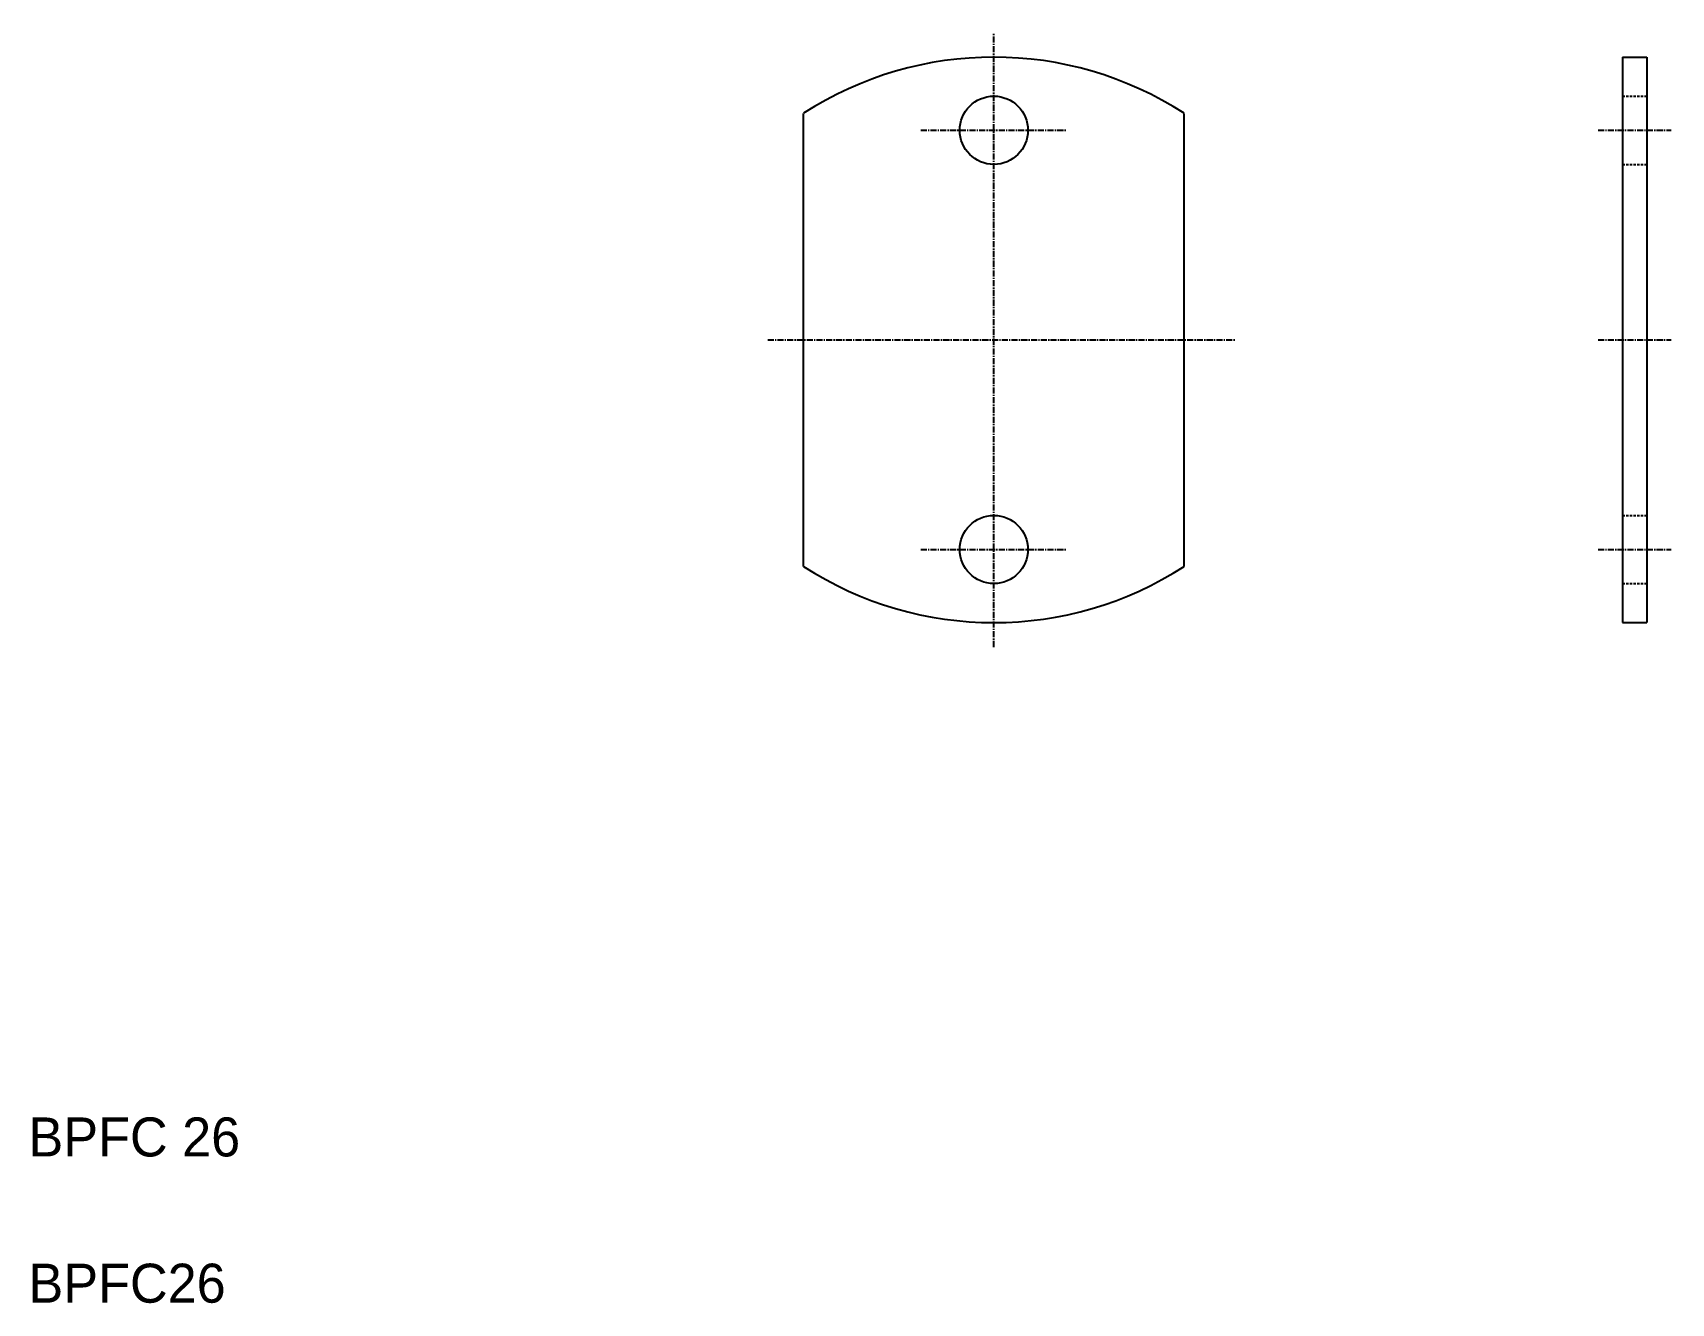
# Model space of a CAD drawing. Extents: x 152 to 488, y 122 to 383.
import ezdxf

# ---------------------------------------------------------------- set-up
doc = ezdxf.new("R2010")
doc.units = 0
doc.linetypes.add('CENTER', pattern=[2, 1.25, -0.25, 0.25, -0.25])
doc.linetypes.add('DASHED', pattern=[0.75, 0.5, -0.25])
doc.layers.get('0').update_dxf_attribs({"linetype": 'CONTINUOUS'})
doc.layers.add('CENTER', color=1, linetype='CENTER')

msp = doc.modelspace()

# ---------------------------------------------------------------- linework, layer by layer
for p, q in [((477.65, 377.56), (477.65, 261.56)), ((477.65, 377.56), (482.65, 377.56)), ((482.65, 377.56), (482.65, 261.56)), ((309.76, 273.09), (309.76, 366.03)), ((387.76, 273.09), (387.76, 366.03)), ((477.65, 346.06), (477.65, 346.06)), ((477.65, 319.56), (477.65, 319.56)), ((477.65, 261.56), (482.65, 261.56))]:
    msp.add_line(p, q)
at = {"color": 3, "linetype": 'DASHED'}
for p, q in [((477.65, 369.56), (482.65, 369.56)), ((477.65, 355.56), (482.65, 355.56)), ((477.65, 283.56), (482.65, 283.56)), ((477.65, 269.56), (482.65, 269.56))]:
    msp.add_line(p, q, dxfattribs=at)
for centre in [(348.76, 362.56), (348.76, 276.56)]:
    msp.add_circle(centre, 7)
for centre, start, end in [((348.76, 305.82), 57.0681, 122.9319), ((348.76, 333.3), 237.0681, 302.9319)]:
    msp.add_arc(centre, 71.74, start, end)
at = {"layer": 'CENTER', "color": 1, "linetype": 'CENTER'}
for p, q in [((348.76, 256.56), (348.76, 382.56)), ((333.76, 362.56), (363.76, 362.56)), ((472.65, 362.56), (487.65, 362.56)), ((302.39, 319.56), (398.36, 319.56)), ((472.65, 319.56), (487.65, 319.56)), ((333.76, 276.56), (363.76, 276.56)), ((472.65, 276.56), (487.65, 276.56))]:
    msp.add_line(p, q, dxfattribs=at)

# ---------------------------------------------------------------- texts
for s, p in [('BPFC 26', (150.83, 152.06)), ('BPFC26', (150.83, 122.06))]:
    msp.add_text(s, height=8).set_placement(p)

doc.saveas('drawing.dxf')
